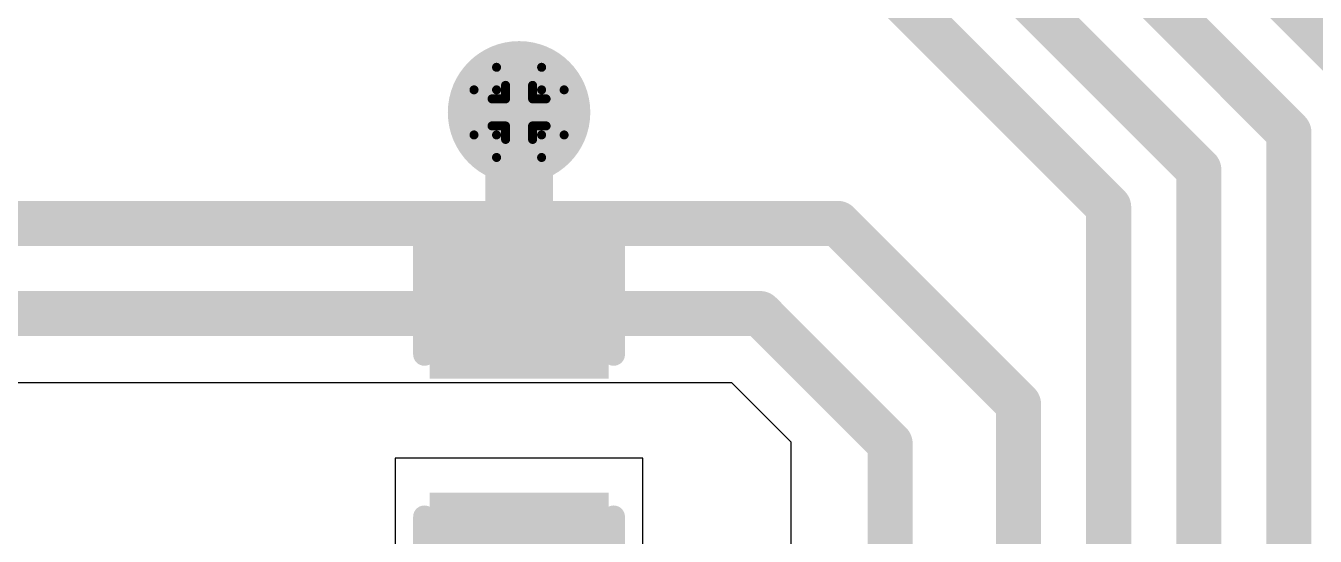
# Model space of a CAD drawing. Header units: inches. Extents: x -3 to 5259, y -3 to 5282.
# Drawn here: x 58.71 to 65.98, y 24.95 to 27.83 of the extents above; entities that cross this region are included whole.
import ezdxf

# ---------------------------------------------------------------- set-up
doc = ezdxf.new("R2010")
doc.units = ezdxf.units.IN
for name, color, linetype in [('Bottom Layer', 5, 'Continuous'), ('Bottom Solder', 6, 'Continuous'), ('Drill Drawing', 1, 'Continuous'), ('Layer 1', 16, 'Continuous'), ('Layer 2', 76, 'Continuous'), ('Top Layer', 1, 'Continuous'), ('Top Overlay', 2, 'Continuous'), ('Top Paste', 8, 'Continuous'), ('Top Solder', 216, 'Continuous'), ('Via Holes', 16, 'Continuous')]:
    doc.layers.add(name, color=color, linetype=linetype)

# ---------------------------------------------------------------- blocks, each defined once
blk = doc.blocks.new('C___0603_235')
at = {"layer": 'Top Layer'}
for points in [[(-0.381, 0.4445), (-0.381, -0.4445), (-1.143, -0.4445), (-1.143, 0.4445)], [(1.143, 0.4445), (1.143, -0.4445), (0.381, -0.4445), (0.381, 0.4445)]]:
    blk.add_hatch(color=1, dxfattribs=at).paths.add_polyline_path(points)
at = {"layer": 'Top Paste'}
for points in [[(-0.381, 0.4445), (-0.381, -0.4445), (-1.143, -0.4445), (-1.143, 0.4445)], [(1.143, 0.4445), (1.143, -0.4445), (0.381, -0.4445), (0.381, 0.4445)]]:
    blk.add_hatch(color=8, dxfattribs=at).paths.add_polyline_path(points)
at = {"layer": 'Top Solder'}
for points in [[(-0.321, 0.5045), (-0.321, -0.5045), (-1.203, -0.5045), (-1.203, 0.5045)], [(1.203, 0.5045), (1.203, -0.5045), (0.321, -0.5045), (0.321, 0.5045)]]:
    blk.add_hatch(color=216, dxfattribs=at).paths.add_polyline_path(points)
at = {"layer": 'Top Overlay'}
for points in [[(-1.2446, 0.5334, 0.127, 0.127, 0), (-0.4572, 0.5334, 0.127, 0.127, 0)], [(-1.2446, 0.5334, 0.127, 0.127, 0), (-1.2446, -0.5334, 0.127, 0.127, 0)], [(0.4572, 0.5334, 0.127, 0.127, 0), (1.2446, 0.5334, 0.127, 0.127, 0)], [(1.2446, 0.5334, 0.127, 0.127, 0), (1.2446, -0.5334, 0.127, 0.127, 0)], [(-1.2446, -0.5334, 0.127, 0.127, 0), (-0.4572, -0.5334, 0.127, 0.127, 0)], [(0.4572, -0.5334, 0.127, 0.127, 0), (1.2446, -0.5334, 0.127, 0.127, 0)]]:
    blk.add_lwpolyline(points, format="xyseb", dxfattribs=at)
for points in [[(-1.2764, 0.5334, 0.0635, 0.0635, 1), (-1.2128, 0.5334, 0.0635, 0.0635, 1)], [(-1.2764, 0.5334, 0.0635, 0.0635, 1), (-1.2128, 0.5334, 0.0635, 0.0635, 1)], [(-0.4889, 0.5334, 0.0635, 0.0635, 1), (-0.4254, 0.5334, 0.0635, 0.0635, 1)], [(0.4254, 0.5334, 0.0635, 0.0635, 1), (0.4889, 0.5334, 0.0635, 0.0635, 1)], [(1.2128, 0.5334, 0.0635, 0.0635, 1), (1.2764, 0.5334, 0.0635, 0.0635, 1)], [(1.2128, 0.5334, 0.0635, 0.0635, 1), (1.2764, 0.5334, 0.0635, 0.0635, 1)], [(-1.2764, -0.5334, 0.0635, 0.0635, 1), (-1.2128, -0.5334, 0.0635, 0.0635, 1)], [(-1.2764, -0.5334, 0.0635, 0.0635, 1), (-1.2128, -0.5334, 0.0635, 0.0635, 1)], [(-0.4889, -0.5334, 0.0635, 0.0635, 1), (-0.4254, -0.5334, 0.0635, 0.0635, 1)], [(0.4254, -0.5334, 0.0635, 0.0635, 1), (0.4889, -0.5334, 0.0635, 0.0635, 1)], [(1.2128, -0.5334, 0.0635, 0.0635, 1), (1.2764, -0.5334, 0.0635, 0.0635, 1)], [(1.2128, -0.5334, 0.0635, 0.0635, 1), (1.2764, -0.5334, 0.0635, 0.0635, 1)]]:
    blk.add_lwpolyline(points, format="xyseb", close=True, dxfattribs=at)

msp = doc.modelspace()

# ---------------------------------------------------------------- hatches: boundary and pattern name
at = {"layer": 'Bottom Layer'}
h = msp.add_hatch(color=5, dxfattribs=at)
edge = h.paths.add_edge_path()
edge.add_arc((61.4926, 27.3406), 0.3, 0, 360)
at = {"layer": 'Bottom Solder'}
h = msp.add_hatch(color=6, dxfattribs=at)
edge = h.paths.add_edge_path()
edge.add_arc((61.4926, 27.3406), 0.4016, 0, 360)
at = {"layer": 'Layer 1'}
h = msp.add_hatch(color=16, dxfattribs=at)
edge = h.paths.add_edge_path()
edge.add_arc((61.4926, 27.3406), 0.3, 0, 360)
at = {"layer": 'Layer 2'}
h = msp.add_hatch(color=76, dxfattribs=at)
edge = h.paths.add_edge_path()
edge.add_arc((61.4926, 27.3406), 0.3, 0, 360)
at = {"layer": 'Top Layer'}
h = msp.add_hatch(color=1, dxfattribs=at)
edge = h.paths.add_edge_path()
edge.add_arc((61.4926, 27.3406), 0.3, 0, 360)
at = {"layer": 'Top Solder'}
h = msp.add_hatch(color=216, dxfattribs=at)
edge = h.paths.add_edge_path()
edge.add_arc((61.4926, 27.3406), 0.4016, 0, 360)
at = {"layer": 'Via Holes'}
h = msp.add_hatch(color=7, dxfattribs=at)
edge = h.paths.add_edge_path()
edge.add_arc((61.4926, 27.3406), 0.15, 0, 360)

# ---------------------------------------------------------------- linework, layer by layer
at = {"layer": 'Drill Drawing'}
for points in [[(61.3656, 27.4676, 0.0508, 0.0508, 0), (61.3656, 27.5946, 0.0508, 0.0508, 0)], [(61.3656, 27.5946, 0.0508, 0.0508, 0), (61.6196, 27.5946, 0.0508, 0.0508, 0)], [(61.6196, 27.4676, 0.0508, 0.0508, 0), (61.6196, 27.5946, 0.0508, 0.0508, 0)], [(61.2386, 27.2136, 0.0508, 0.0508, 0), (61.2386, 27.4676, 0.0508, 0.0508, 0)], [(61.2386, 27.4676, 0.0508, 0.0508, 0), (61.3656, 27.4676, 0.0508, 0.0508, 0)], [(61.4164, 27.4168, 0.0508, 0.0508, 0), (61.4164, 27.493, 0.0508, 0.0508, 0)], [(61.4164, 27.493, 0.0508, 0.0508, 0), (61.5688, 27.493, 0.0508, 0.0508, 0)], [(61.5688, 27.4168, 0.0508, 0.0508, 0), (61.5688, 27.493, 0.0508, 0.0508, 0)], [(61.6196, 27.4676, 0.0508, 0.0508, 0), (61.7466, 27.4676, 0.0508, 0.0508, 0)], [(61.7466, 27.2136, 0.0508, 0.0508, 0), (61.7466, 27.4676, 0.0508, 0.0508, 0)], [(61.3402, 27.2644, 0.0508, 0.0508, 0), (61.3402, 27.4168, 0.0508, 0.0508, 0)], [(61.3402, 27.4168, 0.0508, 0.0508, 0), (61.4164, 27.4168, 0.0508, 0.0508, 0)], [(61.5688, 27.4168, 0.0508, 0.0508, 0), (61.645, 27.4168, 0.0508, 0.0508, 0)], [(61.645, 27.2644, 0.0508, 0.0508, 0), (61.645, 27.4168, 0.0508, 0.0508, 0)], [(61.3402, 27.2644, 0.0508, 0.0508, 0), (61.4164, 27.2644, 0.0508, 0.0508, 0)], [(61.4164, 27.1882, 0.0508, 0.0508, 0), (61.4164, 27.2644, 0.0508, 0.0508, 0)], [(61.5688, 27.2644, 0.0508, 0.0508, 0), (61.645, 27.2644, 0.0508, 0.0508, 0)], [(61.5688, 27.1882, 0.0508, 0.0508, 0), (61.5688, 27.2644, 0.0508, 0.0508, 0)], [(61.2386, 27.2136, 0.0508, 0.0508, 0), (61.3656, 27.2136, 0.0508, 0.0508, 0)], [(61.3656, 27.0866, 0.0508, 0.0508, 0), (61.3656, 27.2136, 0.0508, 0.0508, 0)], [(61.4164, 27.1882, 0.0508, 0.0508, 0), (61.5688, 27.1882, 0.0508, 0.0508, 0)], [(61.6196, 27.2136, 0.0508, 0.0508, 0), (61.7466, 27.2136, 0.0508, 0.0508, 0)], [(61.6196, 27.0866, 0.0508, 0.0508, 0), (61.6196, 27.2136, 0.0508, 0.0508, 0)], [(61.3656, 27.0866, 0.0508, 0.0508, 0), (61.6196, 27.0866, 0.0508, 0.0508, 0)]]:
    msp.add_lwpolyline(points, format="xyseb", dxfattribs=at)
for points in [[(61.3529, 27.5946, 0.0254, 0.0254, 1), (61.3783, 27.5946, 0.0254, 0.0254, 1)], [(61.3529, 27.5946, 0.0254, 0.0254, 1), (61.3783, 27.5946, 0.0254, 0.0254, 1)], [(61.6069, 27.5946, 0.0254, 0.0254, 1), (61.6323, 27.5946, 0.0254, 0.0254, 1)], [(61.6069, 27.5946, 0.0254, 0.0254, 1), (61.6323, 27.5946, 0.0254, 0.0254, 1)], [(61.2259, 27.4676, 0.0254, 0.0254, 1), (61.2513, 27.4676, 0.0254, 0.0254, 1)], [(61.2259, 27.4676, 0.0254, 0.0254, 1), (61.2513, 27.4676, 0.0254, 0.0254, 1)], [(61.3529, 27.4676, 0.0254, 0.0254, 1), (61.3783, 27.4676, 0.0254, 0.0254, 1)], [(61.3529, 27.4676, 0.0254, 0.0254, 1), (61.3783, 27.4676, 0.0254, 0.0254, 1)], [(61.4037, 27.493, 0.0254, 0.0254, 1), (61.4291, 27.493, 0.0254, 0.0254, 1)], [(61.4037, 27.493, 0.0254, 0.0254, 1), (61.4291, 27.493, 0.0254, 0.0254, 1)], [(61.5561, 27.493, 0.0254, 0.0254, 1), (61.5815, 27.493, 0.0254, 0.0254, 1)], [(61.5561, 27.493, 0.0254, 0.0254, 1), (61.5815, 27.493, 0.0254, 0.0254, 1)], [(61.6069, 27.4676, 0.0254, 0.0254, 1), (61.6323, 27.4676, 0.0254, 0.0254, 1)], [(61.6069, 27.4676, 0.0254, 0.0254, 1), (61.6323, 27.4676, 0.0254, 0.0254, 1)], [(61.7339, 27.4676, 0.0254, 0.0254, 1), (61.7593, 27.4676, 0.0254, 0.0254, 1)], [(61.7339, 27.4676, 0.0254, 0.0254, 1), (61.7593, 27.4676, 0.0254, 0.0254, 1)], [(61.3275, 27.4168, 0.0254, 0.0254, 1), (61.3529, 27.4168, 0.0254, 0.0254, 1)], [(61.3275, 27.4168, 0.0254, 0.0254, 1), (61.3529, 27.4168, 0.0254, 0.0254, 1)], [(61.4037, 27.4168, 0.0254, 0.0254, 1), (61.4291, 27.4168, 0.0254, 0.0254, 1)], [(61.4037, 27.4168, 0.0254, 0.0254, 1), (61.4291, 27.4168, 0.0254, 0.0254, 1)], [(61.5561, 27.4168, 0.0254, 0.0254, 1), (61.5815, 27.4168, 0.0254, 0.0254, 1)], [(61.5561, 27.4168, 0.0254, 0.0254, 1), (61.5815, 27.4168, 0.0254, 0.0254, 1)], [(61.6323, 27.4168, 0.0254, 0.0254, 1), (61.6577, 27.4168, 0.0254, 0.0254, 1)], [(61.6323, 27.4168, 0.0254, 0.0254, 1), (61.6577, 27.4168, 0.0254, 0.0254, 1)], [(61.3275, 27.2644, 0.0254, 0.0254, 1), (61.3529, 27.2644, 0.0254, 0.0254, 1)], [(61.3275, 27.2644, 0.0254, 0.0254, 1), (61.3529, 27.2644, 0.0254, 0.0254, 1)], [(61.4037, 27.2644, 0.0254, 0.0254, 1), (61.4291, 27.2644, 0.0254, 0.0254, 1)], [(61.4037, 27.2644, 0.0254, 0.0254, 1), (61.4291, 27.2644, 0.0254, 0.0254, 1)], [(61.5561, 27.2644, 0.0254, 0.0254, 1), (61.5815, 27.2644, 0.0254, 0.0254, 1)], [(61.5561, 27.2644, 0.0254, 0.0254, 1), (61.5815, 27.2644, 0.0254, 0.0254, 1)], [(61.6323, 27.2644, 0.0254, 0.0254, 1), (61.6577, 27.2644, 0.0254, 0.0254, 1)], [(61.6323, 27.2644, 0.0254, 0.0254, 1), (61.6577, 27.2644, 0.0254, 0.0254, 1)], [(61.2259, 27.2136, 0.0254, 0.0254, 1), (61.2513, 27.2136, 0.0254, 0.0254, 1)], [(61.2259, 27.2136, 0.0254, 0.0254, 1), (61.2513, 27.2136, 0.0254, 0.0254, 1)], [(61.3529, 27.2136, 0.0254, 0.0254, 1), (61.3783, 27.2136, 0.0254, 0.0254, 1)], [(61.3529, 27.2136, 0.0254, 0.0254, 1), (61.3783, 27.2136, 0.0254, 0.0254, 1)], [(61.4037, 27.1882, 0.0254, 0.0254, 1), (61.4291, 27.1882, 0.0254, 0.0254, 1)], [(61.4037, 27.1882, 0.0254, 0.0254, 1), (61.4291, 27.1882, 0.0254, 0.0254, 1)], [(61.5561, 27.1882, 0.0254, 0.0254, 1), (61.5815, 27.1882, 0.0254, 0.0254, 1)], [(61.5561, 27.1882, 0.0254, 0.0254, 1), (61.5815, 27.1882, 0.0254, 0.0254, 1)], [(61.6069, 27.2136, 0.0254, 0.0254, 1), (61.6323, 27.2136, 0.0254, 0.0254, 1)], [(61.6069, 27.2136, 0.0254, 0.0254, 1), (61.6323, 27.2136, 0.0254, 0.0254, 1)], [(61.7339, 27.2136, 0.0254, 0.0254, 1), (61.7593, 27.2136, 0.0254, 0.0254, 1)], [(61.7339, 27.2136, 0.0254, 0.0254, 1), (61.7593, 27.2136, 0.0254, 0.0254, 1)], [(61.3529, 27.0866, 0.0254, 0.0254, 1), (61.3783, 27.0866, 0.0254, 0.0254, 1)], [(61.3529, 27.0866, 0.0254, 0.0254, 1), (61.3783, 27.0866, 0.0254, 0.0254, 1)], [(61.6069, 27.0866, 0.0254, 0.0254, 1), (61.6323, 27.0866, 0.0254, 0.0254, 1)], [(61.6069, 27.0866, 0.0254, 0.0254, 1), (61.6323, 27.0866, 0.0254, 0.0254, 1)]]:
    msp.add_lwpolyline(points, format="xyseb", close=True, dxfattribs=at)
at = {"layer": 'Layer 2'}
for p, q in [((11.4473, 25.8186), (62.69, 25.8186)), ((62.69, 25.8186), (63.0247, 25.4839)), ((63.0247, 25.4839), (63.0247, 17.7673))]:
    msp.add_line(p, q, dxfattribs=at)
for points in [[(63.7331, 30.0452, 0.254, 0.254, 0), (66.3402, 27.4382, 0.254, 0.254, 0)], [(63.6195, 29.4404, 0.254, 0.254, 0), (65.8322, 27.2277, 0.254, 0.254, 0)], [(63.6803, 28.6612, 0.254, 0.254, 0), (65.3242, 27.0173, 0.254, 0.254, 0)], [(63.5815, 28.0416, 0.254, 0.254, 0), (64.8162, 26.8069, 0.254, 0.254, 0)], [(65.8322, 17.6232, 0.254, 0.254, 0), (65.8322, 27.2277, 0.254, 0.254, 0)], [(65.3242, 17.4127, 0.254, 0.254, 0), (65.3242, 27.0173, 0.254, 0.254, 0)], [(64.8162, 17.2023, 0.254, 0.254, 0), (64.8162, 26.8069, 0.254, 0.254, 0)], [(7.1685, 26.7151, 0.254, 0.254, 0), (63.289, 26.7151, 0.254, 0.254, 0)], [(63.289, 26.7151, 0.254, 0.254, 0), (64.3082, 25.6959, 0.254, 0.254, 0)], [(6.8944, 26.2071, 0.254, 0.254, 0), (62.8509, 26.2071, 0.254, 0.254, 0)], [(62.8509, 26.2071, 0.254, 0.254, 0), (63.5843, 25.4737, 0.254, 0.254, 0)], [(64.3082, 16.9919, 0.254, 0.254, 0), (64.3082, 25.6959, 0.254, 0.254, 0)], [(63.5843, 23.9532, 0.254, 0.254, 0), (63.5843, 25.4737, 0.254, 0.254, 0)]]:
    msp.add_lwpolyline(points, format="xyseb", dxfattribs=at)
for points in [[(65.7687, 27.2277, 0.127, 0.127, 1), (65.8957, 27.2277, 0.127, 0.127, 1)], [(65.7687, 27.2277, 0.127, 0.127, 1), (65.8957, 27.2277, 0.127, 0.127, 1)], [(65.2607, 27.0173, 0.127, 0.127, 1), (65.3877, 27.0173, 0.127, 0.127, 1)], [(65.2607, 27.0173, 0.127, 0.127, 1), (65.3877, 27.0173, 0.127, 0.127, 1)], [(64.7527, 26.8069, 0.127, 0.127, 1), (64.8797, 26.8069, 0.127, 0.127, 1)], [(64.7527, 26.8069, 0.127, 0.127, 1), (64.8797, 26.8069, 0.127, 0.127, 1)], [(63.2255, 26.7151, 0.127, 0.127, 1), (63.3525, 26.7151, 0.127, 0.127, 1)], [(63.2255, 26.7151, 0.127, 0.127, 1), (63.3525, 26.7151, 0.127, 0.127, 1)], [(62.7874, 26.2071, 0.127, 0.127, 1), (62.9144, 26.2071, 0.127, 0.127, 1)], [(62.7874, 26.2071, 0.127, 0.127, 1), (62.9144, 26.2071, 0.127, 0.127, 1)], [(64.2447, 25.6959, 0.127, 0.127, 1), (64.3717, 25.6959, 0.127, 0.127, 1)], [(64.2447, 25.6959, 0.127, 0.127, 1), (64.3717, 25.6959, 0.127, 0.127, 1)], [(63.5208, 25.4737, 0.127, 0.127, 1), (63.6478, 25.4737, 0.127, 0.127, 1)], [(63.5208, 25.4737, 0.127, 0.127, 1), (63.6478, 25.4737, 0.127, 0.127, 1)]]:
    msp.add_lwpolyline(points, format="xyseb", close=True, dxfattribs=at)
at = {"layer": 'Top Layer'}
for p, q in [((62.191, 25.3925), (60.794, 25.3925)), ((60.794, 25.3925), (60.794, 24.4462)), ((62.191, 25.3925), (60.794, 25.3925)), ((60.794, 25.3925), (60.794, 24.3993)), ((62.191, 24.1225), (62.191, 25.3925)), ((62.191, 24.1225), (62.191, 25.3925))]:
    msp.add_line(p, q, dxfattribs=at)
msp.add_lwpolyline([(61.4926, 26.2814, 0.381, 0.381, 0), (61.4926, 27.3406, 0.381, 0.381, 0)], format="xyseb", dxfattribs=at)
for points in [[(61.3974, 27.3406, 0.1905, 0.1905, 1), (61.5879, 27.3406, 0.1905, 0.1905, 1)], [(61.3974, 26.2814, 0.1905, 0.1905, 1), (61.5879, 26.2814, 0.1905, 0.1905, 1)]]:
    msp.add_lwpolyline(points, format="xyseb", close=True, dxfattribs=at)

# ---------------------------------------------------------------- block references
at = {"rotation": 90}
msp.add_blockref('C___0603_235', (61.4925, 25.5195), dxfattribs=at)

doc.saveas('drawing.dxf')
